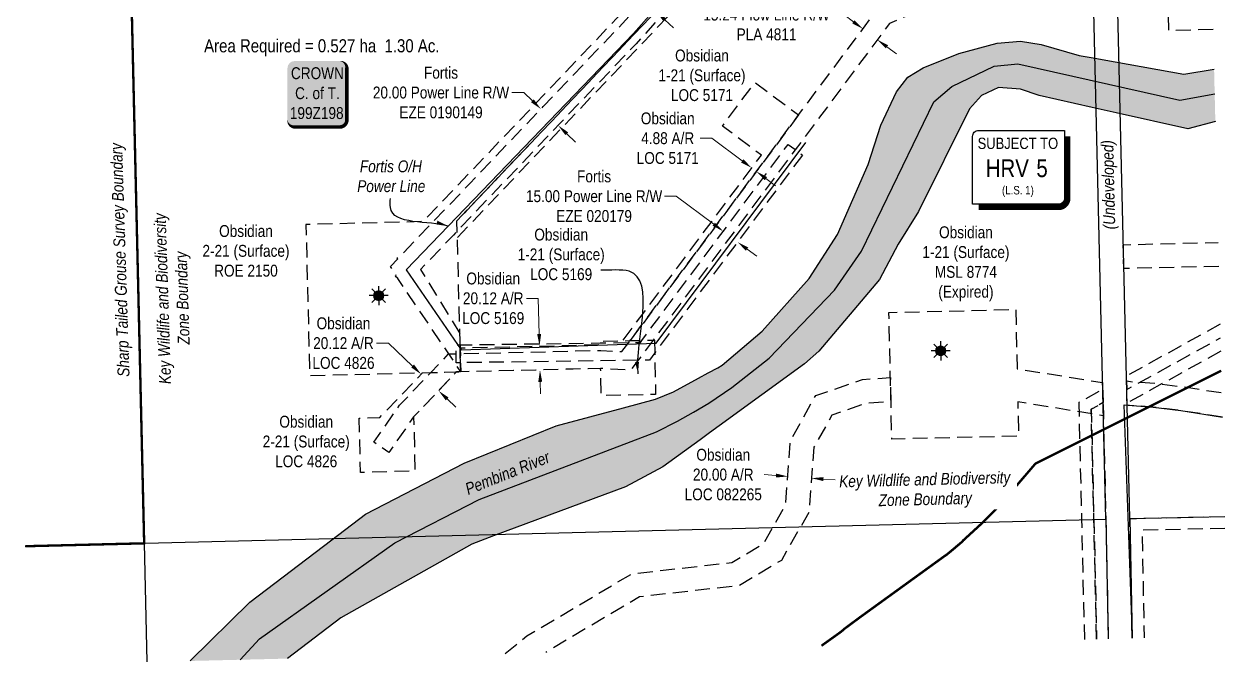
# Model space of a CAD drawing. Extents: x 616438 to 619476, y 5890141 to 5892432.
# Drawn here: x 616456 to 617465, y 5890141 to 5890677 of the extents above; entities that cross this region are included whole.
import ezdxf
from ezdxf.enums import TextEntityAlignment as Align

# ---------------------------------------------------------------- set-up
doc = ezdxf.new("R2010")
doc.units = 0
doc.header["$LTSCALE"] = 5
doc.header["$PDMODE"] = 35
doc.header["$PDSIZE"] = 1
for name, pattern in [('DASHDOT2', [12.7, 6.35, -3.175, 0, -3.175]), ('foc-ACCESSROAD', [3.75, 2.5, -1.25]), ('foc-FLOWLINE', [3.75, 2.5, -1.25]), ('foc-QUARTERLINE', [33, 25, -3, 2, -3]), ('foc-WHEELTRACKS', [2, 0.4, -1.6])]:
    doc.linetypes.add(name, pattern=pattern)
doc.layers.get('Defpoints').update_dxf_attribs({"color": 9})
for name, color, linetype in [('AS-OWNER', 7, 'Continuous'), ('AS-POWER', 104, 'foc-POWER'), ('AS-POWER-T', 104, 'Continuous'), ('AS-WILDLIFE', 131, 'DASHDOT2'), ('C-AR', 13, 'foc-ACCESSROAD'), ('C-FLOWLINE', 13, 'foc-FLOWLINE'), ('C-WS', 13, 'foc-ACCESSROAD'), ('C-WS-S', 8, 'Continuous'), ('CG-NOTES', 7, 'Continuous'), ('CTW', 7, 'Continuous'), ('F-EZE', 190, 'foc-FLOWLINE'), ('F-FLOWLINE', 190, 'foc-FLOWLINE'), ('L-AREAREQUIRED', 7, 'Continuous'), ('L-SEC', 7, 'Continuous'), ('L-SECQ', 8, 'foc-QUARTERLINE'), ('T-WATER', 160, 'Continuous'), ('T-WATER-H', 133, 'Continuous'), ('T-WATER-P3', 160, 'foc-WHEELTRACKS'), ('T-WATER-T', 170, 'Continuous')]:
    doc.layers.add(name, color=color, linetype=linetype)
for name, color, linetype, lineweight in [('C-AR-T', 13, 'Continuous', 9), ('C-WS-T', 13, 'Continuous', 9), ('F-EZE-T', 190, 'Continuous', 9), ('F-FLOWLINE-T', 190, 'Continuous', 9), ('T-TEXT', 48, 'Continuous', 18)]:
    doc.layers.add(name, color=color, linetype=linetype, lineweight=lineweight)
doc.styles.add('100L', font='ARIALN.TTF', dxfattribs={"height": 11})
doc.styles.add('240', font='ARIALN.TTF', dxfattribs={"height": 30})
doc.styles.add('80', font='ARIALN.TTF', dxfattribs={"height": 10})
doc.styles.add('80CG', font='ARIALN.TTF', dxfattribs={"height": 10})
doc.styles.add('80L', font='ARIALN.TTF', dxfattribs={"height": 10})
doc.styles.add('80LS', font='ARIALNI.TTF', dxfattribs={"height": 10})
doc.styles.add('foc-LtypeFont', font='ARIALN.TTF', dxfattribs={"height": 7.35})
doc.styles.add('HRV', font='ARIALN.TTF', dxfattribs={"height": 3})
doc.linetypes.add('foc-POWER', pattern='A,6,-1,["P",foc-LtypeFont,S=0.2,R=0,X=-0.625,Y=-0.75],-1.24,4', length=12.24)
doc.linetypes.add('foc-POWER-NOLINE', pattern='A,0,-4,["P",foc-LtypeFont,S=0.2,R=0,X=-0.625,Y=-0.75],-8.24', length=12.24)
doc.linetypes.add('foc-TOPO-flowdirection-NOLINE', pattern='A,0,[">",foc-LtypeFont,S=0.3,R=0,X=0,Y=-0.945],-20,[">",foc-LtypeFont,S=0.3,R=0,X=0,Y=-0.945],0', length=20)
doc.dimstyles.new('Compass 5 000', dxfattribs={"dimscale": 5, "dimtxt": 9, "dimasz": 2, "dimexe": 0.2, "dimexo": 0.0625, "dimgap": 0.5, "dimtad": 0, "dimtih": 1, "dimtoh": 1, "dimzin": 0, "dimdsep": 46, "dimtxsty": '80CG', "dimcen": 0.1, "dimse1": 1, "dimse2": 1, "dimclrd": 256, "dimclrt": 256, "dimaunit": 1, "dimadec": 4, "dimazin": 0, "dimtfac": 0.06, "dimtofl": 0, "dimtmove": 0, "dimatfit": 1, "dimfxl": 0.2, "dimtolj": 1, "dimtzin": 0, "dimlwd": -1, "dimarcsym": 0})

# ---------------------------------------------------------------- blocks, each defined once
blk = doc.blocks.new('HRV')
blk.add_lwpolyline([(-35.1, 31.6), (37.2, 31.6), (37.2, -25.5, -0.414214), (32.2, -30.5), (-40.1, -30.5), (-40.1, 26.6, -0.414214)], format="xyb", close=True)
at = {"const_width": 5, "flags": 128}
blk.add_lwpolyline([(-35.1, -33), (32.2, -33, 0.414214), (39.7, -25.5), (39.7, 26.6)], format="xyb", dxfattribs=at)
at = {"style": '80L'}
blk.add_text('SUBJECT TO', height=9.5, dxfattribs=at).set_placement((-2, 13.1), align=Align.BOTTOM_CENTER)
blk.add_attdef('(N.W.1/4 00)', text='', height=7.12, dxfattribs=at).set_placement((-2, -24.4), align=Align.BOTTOM_CENTER)
at = {"layer": 'CTW', "color": 3, "style": 'HRV'}
blk.add_text('HRV', height=15, dxfattribs=at).set_placement((-10.9, -0.2), align=Align.MIDDLE_CENTER)
blk.add_attdef('0', text='', height=15, dxfattribs=at).set_placement((18.3, -0.2), align=Align.MIDDLE_CENTER)
blk = doc.blocks.new('GAS')
h = blk.add_hatch(color=255)
h.dxf.hatch_style = 1
edge = h.paths.add_edge_path()
edge.add_arc((0, 0), 0.9, 0, 360)
for p, q in [((-0.81, 0), (-1.62, 0)), ((-0.57, 0.57), (-1.14, 1.14)), ((0, 0.81), (0, 1.62)), ((0.57, 0.57), (1.14, 1.14)), ((1.62, 0), (0.81, 0)), ((-0.57, -0.57), (-1.14, -1.14)), ((0, -0.81), (0, -1.62)), ((1.14, -1.14), (0.57, -0.57))]:
    blk.add_line(p, q)
blk.add_circle((0, 0), 0.8)
blk = doc.blocks.new('*D422')
at = {"layer": 'C-AR-T', "transparency": 16777216}
for p, q in [((616762, 5890408.9), (616752, 5890408.9)), ((616782.2, 5890389.7), (616762, 5890408.9)), ((616811.2, 5890362), (616818.5, 5890355.1))]:
    blk.add_line(p, q, dxfattribs=at)
for points in [[(616783.4, 5890390.9), (616781.1, 5890388.4), (616789.4, 5890382.8)], [(616812.4, 5890363.2), (616810.1, 5890360.8), (616804, 5890368.9)]]:
    blk.add_solid(points, dxfattribs=at)
at = {"layer": 'Defpoints', "color": 0, "transparency": 16777216}
for p in [(616773.8, 5890366.4), (616804, 5890368.9), (616788.4, 5890352.5)]:
    blk.add_point(p, dxfattribs=at)
at = {"layer": 'C-AR-T', "transparency": 16777216, "insert": (616724.1, 5890408.9), "char_height": 10, "attachment_point": 5, "style": '80CG'}
blk.add_mtext('\\A1;Obsidian\\P20.12 A/R\\PLOC 4826', dxfattribs=at)
blk = doc.blocks.new('*D423')
at = {"layer": 'C-AR-T', "transparency": 16777216}
for p, q in [((616887.9, 5890446.6), (616877.9, 5890446.6)), ((616888.6, 5890416.5), (616887.9, 5890446.6)), ((616889.6, 5890376.4), (616889.8, 5890366.4))]:
    blk.add_line(p, q, dxfattribs=at)
for points in [[(616890.3, 5890416.5), (616887, 5890416.5), (616888.9, 5890406.5)], [(616891.2, 5890376.4), (616887.9, 5890376.3), (616889.3, 5890386.4)]]:
    blk.add_solid(points, dxfattribs=at)
at = {"layer": 'Defpoints', "color": 0, "transparency": 16777216}
for p in [(616850.4, 5890405.6), (616888.9, 5890406.5), (616850.8, 5890385.5)]:
    blk.add_point(p, dxfattribs=at)
at = {"layer": 'C-AR-T', "transparency": 16777216, "insert": (616850, 5890446.6), "char_height": 10, "attachment_point": 5, "style": '80CG'}
blk.add_mtext('\\A1;Obsidian\\P20.12 A/R\\PLOC 5169', dxfattribs=at)
blk = doc.blocks.new('*D424')
at = {"layer": 'C-AR-T', "transparency": 16777216}
for p, q in [((617033.9, 5890581.3), (617023.9, 5890581.3)), ((617059.4, 5890562.2), (617033.9, 5890581.3)), ((617079.3, 5890547.4), (617087.3, 5890541.4))]:
    blk.add_line(p, q, dxfattribs=at)
for points in [[(617060.4, 5890563.6), (617058.4, 5890560.9), (617067.4, 5890556.3)], [(617080.3, 5890548.7), (617078.3, 5890546), (617071.3, 5890553.3)]]:
    blk.add_solid(points, dxfattribs=at)
at = {"layer": 'Defpoints', "color": 0, "transparency": 16777216}
for p in [(617067.4, 5890556.3), (617033, 5890510.1), (617036.9, 5890507.2)]:
    blk.add_point(p, dxfattribs=at)
at = {"layer": 'C-AR-T', "transparency": 16777216, "insert": (616996.7, 5890581.3), "char_height": 10, "attachment_point": 5, "style": '80CG'}
blk.add_mtext('\\A1;Obsidian\\P4.88 A/R\\PLOC 5171', dxfattribs=at)
blk = doc.blocks.new('*D430')
at = {"layer": 'C-AR-T', "transparency": 16777216}
for p, q in [((617087.7, 5890297.6), (617077.7, 5890298.3)), ((617127.6, 5890294.6), (617137.6, 5890293.8))]:
    blk.add_line(p, q, dxfattribs=at)
for points in [[(617087.8, 5890299.2), (617087.6, 5890295.9), (617097.7, 5890296.8)], [(617127.7, 5890296.2), (617127.5, 5890292.9), (617117.6, 5890295.3)]]:
    blk.add_solid(points, dxfattribs=at)
at = {"layer": 'Defpoints', "color": 0, "transparency": 16777216}
for p in [(617117.6, 5890295.3), (617096.7, 5890284.2), (617116.7, 5890282.7)]:
    blk.add_point(p, dxfattribs=at)
at = {"layer": 'C-AR-T', "transparency": 16777216, "insert": (617043.4, 5890298.3), "char_height": 10, "attachment_point": 5, "style": '80CG'}
blk.add_mtext('\\A1;Obsidian\\P20.00 A/R\\PLOC 082265', dxfattribs=at)
blk = doc.blocks.new('*D431')
at = {"layer": 'Defpoints', "color": 0, "transparency": 16777216}
for p in [(617160.8, 5890673.3), (617148.2, 5890656.4), (617160.4, 5890647.2)]:
    blk.add_point(p, dxfattribs=at)
at = {"layer": 'F-FLOWLINE-T', "transparency": 16777216}
for p, q in [((617144.8, 5890685.3), (617134.8, 5890685.3)), ((617152.8, 5890679.3), (617144.8, 5890685.3)), ((617181, 5890658.2), (617189, 5890652.2))]:
    blk.add_line(p, q, dxfattribs=at)
for points in [[(617153.8, 5890680.6), (617151.8, 5890678), (617160.8, 5890673.3)], [(617182, 5890659.5), (617180, 5890656.9), (617173, 5890664.2)]]:
    blk.add_solid(points, dxfattribs=at)
at = {"layer": 'F-FLOWLINE-T', "transparency": 16777216, "insert": (617079.8, 5890685.3), "char_height": 10, "attachment_point": 5, "style": '80CG'}
blk.add_mtext('\\A1;PMC\\P15.24 Flow Line R/W\\PPLA 4811', dxfattribs=at)
blk = doc.blocks.new('*D462')
at = {"layer": 'Defpoints', "color": 0, "transparency": 16777216}
for p in [(617047.3, 5890751.2), (617054.5, 5890744.3), (617046.5, 5890735.9)]:
    blk.add_point(p, dxfattribs=at)
at = {"layer": 'F-EZE-T', "transparency": 16777216}
for p, q in [((617032, 5890749.7), (617024.8, 5890756.6)), ((617053.7, 5890729), (617061.7, 5890721.4)), ((617061.7, 5890721.4), (617071.7, 5890721.4))]:
    blk.add_line(p, q, dxfattribs=at)
for points in [[(617033.2, 5890750.9), (617030.9, 5890748.5), (617039.3, 5890742.8)], [(617054.9, 5890730.2), (617052.6, 5890727.8), (617046.5, 5890735.9)]]:
    blk.add_solid(points, dxfattribs=at)
at = {"layer": 'F-EZE-T', "transparency": 16777216, "insert": (617149.6, 5890721.4), "char_height": 10, "attachment_point": 5, "style": '80CG'}
blk.add_mtext('\\A1;Fortis\\P10.00 Vegetation Control R/W\\PEZE 870564', dxfattribs=at)
blk = doc.blocks.new('*D468')
at = {"layer": 'C-AR-T', "transparency": 16777216}
for p, q in [((616955.1, 5890718.2), (616945.1, 5890718.2)), ((616965.2, 5890708.6), (616955.1, 5890718.2)), ((616994.2, 5890681), (617001.5, 5890674.1))]:
    blk.add_line(p, q, dxfattribs=at)
for points in [[(616966.3, 5890709.8), (616964, 5890707.4), (616972.4, 5890701.7)], [(616995.4, 5890682.2), (616993.1, 5890679.8), (616987, 5890687.9)]]:
    blk.add_solid(points, dxfattribs=at)
at = {"layer": 'Defpoints', "color": 0, "transparency": 16777216}
for p in [(616972.4, 5890701.7), (616943.8, 5890671.6), (616958.3, 5890657.8)]:
    blk.add_point(p, dxfattribs=at)
at = {"layer": 'C-AR-T', "transparency": 16777216, "insert": (616916.6, 5890718.2), "char_height": 10, "attachment_point": 5, "style": '80CG'}
blk.add_mtext('\\A1;Obsidian\\P20.12 A/R\\PROE 2150', dxfattribs=at)
blk = doc.blocks.new('*U473')
h = blk.add_hatch(color=255)
edge = h.paths.add_edge_path()
edge.add_line((-19, -28.5), (19, -28.5))
edge.add_arc((19, -22.5), 6, 270, 360)
edge.add_line((25, -22.5), (25, 21))
edge.add_arc((19, 21), 6, 0, 90)
edge.add_line((19, 27), (-19, 27))
edge.add_arc((-19, 21), 6, 90, 180)
edge.add_line((-25, 21), (-25, -22.5))
edge.add_arc((-19, -22.5), 6, 180, 270)
at = {"color": 14, "flags": 128}
blk.add_lwpolyline([(-19, -28.5, 3, 3, 0), (19, -28.5, 3, 3, 0.414214), (25, -22.5, 3, 3, 0), (25, 21, 3, 0, 0.414214), (19, 27, 0, 0, 0), (-19, 27, 0, 0, 0.414214), (-25, 21, 0, 0, 0), (-25, -22.5, 0, 3, 0.414214)], format="xyseb", close=True, dxfattribs=at)
blk.add_lwpolyline([(-20.8, -20.5, 0, 7.5, 0), (0, 0, 0, 0, 0)], format="xyseb", dxfattribs=at)
at = {"color": 14, "style": '80'}
blk.add_attdef('ENTER_TEXT_001', (-26.8, -4.9), '', height=10, dxfattribs=at)
blk = doc.blocks.new('*D475')
at = {"layer": 'Defpoints', "color": 0, "transparency": 16777216}
for p in [(617043.1, 5890502.6), (617055.1, 5890493.6), (617055.4, 5890494)]:
    blk.add_point(p, dxfattribs=at)
at = {"layer": 'F-EZE-T', "transparency": 16777216}
for p, q in [((617003.9, 5890532.5), (616993.9, 5890532.5)), ((617035.4, 5890509), (617003.9, 5890532.5)), ((617063.4, 5890488.1), (617071.5, 5890482.1))]:
    blk.add_line(p, q, dxfattribs=at)
for points in [[(617036.4, 5890510.3), (617034.4, 5890507.7), (617043.4, 5890503)], [(617064.4, 5890489.4), (617062.4, 5890486.7), (617055.4, 5890494)]]:
    blk.add_solid(points, dxfattribs=at)
at = {"layer": 'F-EZE-T', "transparency": 16777216, "insert": (616934.8, 5890532.5), "char_height": 10, "attachment_point": 5, "style": '80CG', "bg_fill": 3, "box_fill_scale": 1.1, "bg_fill_color": 256, "bg_fill_true_color": 13158600, "bg_fill_transparency": 0}
blk.add_mtext('\\A1;Fortis\\P15.00 Power Line R/W\\PEZE 020179', dxfattribs=at)
blk = doc.blocks.new('*D476')
at = {"layer": 'Defpoints', "color": 0, "transparency": 16777216}
for p in [(616890.2, 5890605.8), (616790.1, 5890501.2), (616804.6, 5890487.4)]:
    blk.add_point(p, dxfattribs=at)
at = {"layer": 'F-EZE-T', "transparency": 16777216}
for p, q in [((616875.7, 5890619.7), (616865.7, 5890619.7)), ((616882.9, 5890612.8), (616875.7, 5890619.7)), ((616911.9, 5890585.1), (616919.1, 5890578.1))]:
    blk.add_line(p, q, dxfattribs=at)
for points in [[(616884.1, 5890614), (616881.8, 5890611.6), (616890.2, 5890605.8)], [(616913, 5890586.3), (616910.7, 5890583.9), (616904.7, 5890592)]]:
    blk.add_solid(points, dxfattribs=at)
at = {"layer": 'F-EZE-T', "transparency": 16777216, "insert": (616806.1, 5890619.7), "char_height": 10, "attachment_point": 5, "style": '80CG'}
blk.add_mtext('\\A1;Fortis\\P20.00 Power Line R/W\\PEZE 0190149', dxfattribs=at)

msp = doc.modelspace()

# ---------------------------------------------------------------- hatches: boundary and pattern name
at = {"layer": 'T-WATER-H'}
h = msp.add_hatch(color=256, dxfattribs=at)
h.dxf.hatch_style = 1
h.paths.add_polyline_path([(617457.114, 5890595.484), (617456.071, 5890639.503), (617430.573, 5890635.341), (617372.814, 5890645.546), (617352.606, 5890649.118), (617342.681, 5890650.871), (617310.732, 5890660.259), (617293.298, 5890663.119), (617273.634, 5890661.196), (617241.555, 5890652.722), (617211.492, 5890640.601), (617198.692, 5890632.561), (617189.156, 5890620.42), (617175.969, 5890592.436), (617165.355, 5890559.274), (617139.507, 5890500.291), (617115.545, 5890463.292), (617076.162, 5890419.04), (617042.454, 5890390.306), (617038.707, 5890388.258), (617030.707, 5890383.889), (617022.707, 5890379.518), (617001.704, 5890368.044), (616986.497, 5890361.684), (616959.62, 5890354.492), (616902.792, 5890339.313), (616825.638, 5890307.853), (616742.62, 5890265.024), (616714.398, 5890243.503), (616645.461, 5890190.934), (616595.324, 5890141.56), (616677.066, 5890143.533), (616721.967, 5890177.823), (616831.903, 5890239.902), (616850.163, 5890246.686), (616961.247, 5890287.956), (616992.465, 5890304.824), (617023.938, 5890327.724), (617031.938, 5890333.544), (617039.938, 5890339.365), (617111.666, 5890391.555), (617123.658, 5890402.253), (617174.882, 5890462.539), (617190.593, 5890492.107), (617207.473, 5890519.557), (617250.317, 5890606.111), (617260.461, 5890617.313), (617274.884, 5890624.016), (617293.361, 5890622.656), (617309.048, 5890617.336), (617353.6, 5890607.31), (617373.832, 5890602.757), (617433.928, 5890589.233)])

# ---------------------------------------------------------------- linework, layer by layer
at = {"layer": 'AS-POWER', "flags": 128}
for points in [[(616776.946, 5890470.693), (616968.014, 5890669.507), (617025.506, 5890734.369), (617081.983, 5890801.817), (617129.616, 5890880.843), (617157.048, 5890883.555), (617155.71, 5890952.992), (617154.1, 5891025.796), (617152.642, 5891097.945), (617151.194, 5891160.332)], [(616776.946, 5890470.693), (616822.946, 5890403.337), (616987.088, 5890408.805), (617112.829, 5890577.775)]]:
    msp.add_lwpolyline(points, dxfattribs=at)
at = {"layer": 'AS-POWER', "linetype": 'foc-POWER-NOLINE', "flags": 128}
msp.add_lwpolyline([(617387.52, 5890160.683), (617380.521, 5890357.075), (617404.752, 5890355.138), (617428.172, 5890352.135), (617463.006, 5890346.782)], dxfattribs=at)
at = {"layer": 'AS-WILDLIFE', "const_width": 2, "flags": 128}
for points in [[(616538.775, 5891004.719), (616556.532, 5890240.513), (616456.522, 5890238.076)], [(617462.084, 5890385.692), (617305.813, 5890307.5), (617275.812, 5890272.5), (617274.937, 5890271.5), (617270.438, 5890267), (617261.937, 5890258.5), (617258.812, 5890255.5), (617246.813, 5890244.5), (617245.188, 5890243), (617243.813, 5890241.5), (617234.937, 5890234), (617231.25, 5890231), (617229.062, 5890229.5), (617158.625, 5890178.5), (617145.125, 5890168.5), (617142.937, 5890166.5), (617140.187, 5890164.5), (617126.006, 5890154.371)]]:
    msp.add_lwpolyline(points, dxfattribs=at)
at = {"layer": 'C-AR', "flags": 128}
for points in [[(617106.768, 5890600.892), (616973.069, 5890421.699), (616965.114, 5890411.038), (616958.913, 5890410.892), (616969.154, 5890424.619), (617075.487, 5890567.132), (617042.735, 5890591.57), (617070.103, 5890628.251), (617106.768, 5890600.892)], [(616985.498, 5890411.516), (616985.753, 5890400.653), (616986.57, 5890365.782), (616940.836, 5890364.71), (616940.3, 5890387.577), (616822.71, 5890384.87), (616822.209, 5890404.946), (616939.828, 5890407.702), (616939.796, 5890409.106), (616939.764, 5890410.443), (616958.913, 5890410.892), (616965.114, 5890411.038), (616974.948, 5890411.268), (616984.478, 5890411.492), (616985.498, 5890411.516)], [(616790.681, 5890384.045), (616797.59, 5890384.213), (616818.327, 5890384.719), (616819.154, 5890384.739), (616783.104, 5890346.942), (616784.175, 5890301.209), (616738.441, 5890300.137), (616737.37, 5890345.87), (616754.641, 5890346.275), (616790.681, 5890384.045)]]:
    msp.add_lwpolyline(points, close=True, dxfattribs=at)
for points in [[(617460.003, 5890473.512), (617380.165, 5890471.639), (617379.688, 5890491.753), (617459.527, 5890493.626)], [(616859.951, 5890147.948), (616878.336, 5890162.566), (616966.409, 5890214.908), (617050.613, 5890224.417), (617077.48, 5890240.572), (617084.857, 5890253.493), (617095.879, 5890272.812), (617099.953, 5890327.223), (617121.113, 5890364.777), (617160.465, 5890378.295), (617183.929, 5890380.023), (617184.409, 5890359.461), (617164.258, 5890358.459), (617134.798, 5890348.339), (617119.557, 5890321.291), (617115.479, 5890266.821), (617108.199, 5890254.062), (617092.256, 5890226.129), (617057.184, 5890205.039), (616972.926, 5890195.525), (616894.267, 5890148.777)], [(617463.006, 5890346.782), (617428.172, 5890352.135), (617404.752, 5890355.138), (617387.249, 5890356.261), (617382.887, 5890356.886), (617382.407, 5890377.113), (617389.103, 5890376.304), (617406.678, 5890375.176), (617430.979, 5890372.06), (617462.522, 5890367.213)]]:
    msp.add_lwpolyline(points, dxfattribs=at)
at = {"layer": 'C-FLOWLINE', "flags": 128}
for points in [[(617461.157, 5890424.82), (617382.311, 5890381.195), (617382.58, 5890369.847), (617461.426, 5890413.471)], [(617461.695, 5890402.123), (617382.849, 5890358.499), (617382.58, 5890369.847), (617461.426, 5890413.471)], [(617347.273, 5890159.712), (617344.882, 5890261.07), (617342.583, 5890359.221), (617362.458, 5890370.217), (617362.725, 5890358.861), (617352.788, 5890353.363), (617354.945, 5890261.316), (617357.336, 5890159.955)], [(617357.336, 5890159.955), (617354.945, 5890261.316), (617352.788, 5890353.363), (617362.725, 5890358.861), (617365.049, 5890260.884), (617367.125, 5890160.191)]]:
    msp.add_lwpolyline(points, dxfattribs=at)
at = {"layer": 'C-WS', "flags": 128}
for points in [[(617087.505, 5890822.678), (616791.102, 5890511.18), (616692.524, 5890508.72), (616695.694, 5890381.7), (616822.71, 5890384.87), (616819.54, 5890511.89), (617088.015, 5890794.597)], [(617455.282, 5890672.815), (617418.1, 5890671.944), (617417.628, 5890692.106), (617374.838, 5890696.236), (617374.475, 5890711.57), (617374.356, 5890716.579), (617417.154, 5890712.382), (617417.029, 5890717.677), (617454.199, 5890718.548)]]:
    msp.add_lwpolyline(points, dxfattribs=at)
msp.add_lwpolyline([(617362.325, 5890375.733), (617362.986, 5890347.846), (617291.078, 5890359.53), (617291.752, 5890330.65), (617185.14, 5890328.16), (617182.65, 5890434.772), (617289.263, 5890437.262), (617290.427, 5890387.415), (617362.325, 5890375.733)], close=True, dxfattribs=at)
at = {"layer": 'F-EZE', "flags": 128}
for points in [[(617158.725, 5891160.524), (617160.042, 5891097.434), (617160.74, 5891059.847), (617160.994, 5891046.2), (617161.288, 5891030.407), (617161.37, 5891025.976), (617162.138, 5890984.878), (617162.621, 5890959.06), (617162.706, 5890954.51), (617163.306, 5890922.341), (617164.209, 5890873.906), (617155.716, 5890873.027), (617155.735, 5890871.938), (617152.736, 5890871.885), (617152.722, 5890872.717), (617132.647, 5890870.64), (617088.445, 5890796.877), (617085.259, 5890793.229), (617030.245, 5890727.582), (616970.166, 5890660.863), (616906.404, 5890594.078), (616844.686, 5890529.396), (616816.47, 5890499.812), (616788.805, 5890470.805), (616821.906, 5890417.086), (616822.71, 5890384.87), (616769.845, 5890463.231), (616767.586, 5890465.207), (616768.307, 5890465.964), (616763.698, 5890473.449), (616769.787, 5890479.832), (616769.232, 5890480.739), (616771.86, 5890482.191), (616830.222, 5890543.198), (616891.943, 5890607.884), (616955.505, 5890674.458), (617015.158, 5890740.704), (617072.096, 5890808.563), (617084.39, 5890829.004), (617120.64, 5890889.497), (617148.866, 5890892.418), (617147.714, 5890954.229), (617146.373, 5891025.943), (617146.078, 5891041.819), (617145.75, 5891059.481), (617145.05, 5891097.151), (617143.735, 5891160.142)], [(616819.54, 5890511.89), (617088.015, 5890794.597)], [(616819.893, 5890497.759), (617102.383, 5890794.636)], [(617387.231, 5890160.676), (617385.156, 5890261.361), (617464.985, 5890263.217)], [(617465.225, 5890253.112), (617395.424, 5890251.472), (617397.293, 5890160.919)]]:
    msp.add_lwpolyline(points, dxfattribs=at)
msp.add_lwpolyline([(617110.011, 5890567.194), (616985.753, 5890400.653), (616981.291, 5890394.673), (616971.831, 5890394.542), (616818.97, 5890392.419), (616818.797, 5890399.981), (616818.679, 5890404.863), (616818.614, 5890407.425), (616939.796, 5890409.106), (616963.922, 5890409.441), (616973.686, 5890409.577), (616974.948, 5890411.268), (617097.982, 5890576.168), (617103.999, 5890571.679), (617110.011, 5890567.194)], close=True, dxfattribs=at)
at = {"layer": 'F-FLOWLINE', "flags": 128}
msp.add_lwpolyline([(617354.313, 5890713.515), (617354.678, 5890698.147), (617299.07, 5890703.631), (617253.335, 5890708.809), (617183.276, 5890677.937), (617103.999, 5890571.679), (616985.29, 5890412.581), (616984.478, 5890411.492), (616971.831, 5890394.542), (616965.594, 5890386.182), (616940.3, 5890387.577), (616819.154, 5890384.739), (616783.104, 5890346.942), (616762.229, 5890316.883), (616749.704, 5890325.581), (616771.254, 5890356.613), (616797.59, 5890384.213), (616810.386, 5890397.623), (616812.496, 5890399.834), (616818.797, 5890399.981), (616940.541, 5890402.836), (616958.265, 5890401.858), (616963.922, 5890409.441), (616965.114, 5890411.038), (616973.069, 5890421.699), (617106.768, 5890600.892), (617173.455, 5890690.273), (617250.989, 5890724.438), (617252.828, 5890724.229), (617300.675, 5890718.795), (617354.313, 5890713.515)], close=True, dxfattribs=at)
at = {"layer": 'L-SEC'}
for p, q in [((617365.049, 5890260.884), (617345.993, 5891065.3)), ((617385.153, 5890261.361), (617366.074, 5891065.764)), ((616456.52, 5890238.15), (617365.049, 5890260.884)), ((617365.049, 5890260.884), (617367.125, 5890160.191)), ((617385.156, 5890261.361), (617464.985, 5890263.217)), ((617385.156, 5890261.361), (617387.231, 5890160.676))]:
    msp.add_line(p, q, dxfattribs=at)
at = {"layer": 'L-SECQ', "flags": 128}
for points in [[(616538.755, 5891004.719), (616556.49, 5890240.651)], [(616556.49, 5890240.651), (616558.795, 5890140.679)]]:
    msp.add_lwpolyline(points, dxfattribs=at)
at = {"layer": 'T-WATER'}
for points in [[(616595.324, 5890141.56), (616645.461, 5890190.934), (616714.398, 5890243.503), (616742.62, 5890265.024), (616825.638, 5890307.853), (616902.792, 5890339.313), (616959.62, 5890354.492), (616986.497, 5890361.684), (617001.704, 5890368.044), (617022.707, 5890379.518), (617030.707, 5890383.889), (617038.707, 5890388.258), (617042.454, 5890390.306), (617076.162, 5890419.04), (617115.545, 5890463.292), (617139.507, 5890500.291), (617165.355, 5890559.274), (617175.969, 5890592.436), (617189.156, 5890620.42), (617198.692, 5890632.561), (617211.492, 5890640.601), (617241.555, 5890652.722), (617273.634, 5890661.196), (617293.298, 5890663.119), (617310.732, 5890660.259), (617342.681, 5890650.871), (617352.606, 5890649.118), (617372.814, 5890645.546), (617430.573, 5890635.341), (617456.071, 5890639.503)], [(617457.114, 5890595.484), (617433.928, 5890589.233), (617373.832, 5890602.757), (617353.6, 5890607.31), (617309.048, 5890617.336), (617293.361, 5890622.656), (617274.884, 5890624.016), (617260.461, 5890617.313), (617250.317, 5890606.111), (617207.473, 5890519.557), (617190.593, 5890492.107), (617174.882, 5890462.539), (617123.658, 5890402.253), (617111.666, 5890391.555), (617039.938, 5890339.365), (617031.938, 5890333.544), (617023.938, 5890327.724), (616992.465, 5890304.824), (616961.247, 5890287.956), (616850.163, 5890246.686), (616831.903, 5890239.902), (616721.967, 5890177.823), (616677.066, 5890143.533)]]:
    msp.add_lwpolyline(points, dxfattribs=at)
at = {"layer": 'T-WATER-P3', "linetype": 'foc-TOPO-flowdirection-NOLINE', "flags": 128}
msp.add_lwpolyline([(616637.201, 5890142.571), (616653.411, 5890160.134), (616767.217, 5890240.933), (616838.175, 5890277.386), (616987.285, 5890334.189), (617005.023, 5890343.302), (617018.462, 5890350.981), (617031.327, 5890358.514), (617050.486, 5890371.6), (617081.963, 5890396.16), (617136.965, 5890453.602), (617159.739, 5890486.253), (617220.441, 5890611.923), (617235.528, 5890624.893), (617271.264, 5890641.928), (617291.078, 5890643.868), (617427.36, 5890613.272), (617456.567, 5890618.588)], dxfattribs=at)

# ---------------------------------------------------------------- block references
at = {"layer": 'AS-OWNER'}
ref = msp.add_blockref('*U473', (616701.986, 5890619.272), dxfattribs=dict(at, xscale=0.99963409, yscale=0.99963409, zscale=0.99963409))
ref.add_attrib('ENTER_TEXT_001', 'CROWN', (616679.934, 5890631.04), dxfattribs={"layer": '0', "color": 14, "height": 9.9963, "style": '80'})
ref.add_attrib('ENTER_TEXT_002', 'C. of T.', (616683.429, 5890614.203), dxfattribs={"layer": '0', "color": 14, "height": 9.9963, "style": '80'})
ref.add_attrib('ENTER_TEXT_003', '199Z198', (616679.027, 5890597.501), dxfattribs={"layer": '0', "color": 14, "height": 9.9963, "style": '80'})
at = {"layer": 'C-WS-S', "xscale": 4.998170450000001, "yscale": 4.998170450000001, "zscale": 4.998170450000001}
for p in [(616753.703, 5890448.875), (617226.21, 5890402.462)]:
    msp.add_blockref('GAS', p, dxfattribs=at)
at = {"layer": 'CG-NOTES'}
msp.add_blockref('HRV', (617293.129, 5890556.318), dxfattribs=at).add_auto_attribs({'(N.W.1/4 00)': '(L.S. 1)', '0': '5'})

# ---------------------------------------------------------------- texts
at = {"layer": 'AS-POWER-T', "insert": (616735.336, 5890562.692), "char_height": 9.99218, "attachment_point": 1, "style": '80L'}
msp.add_mtext_dynamic_manual_height_columns('\\pi2.56176;{\\fArial Narrow|b0|i1|c0|p34;Fortis O/H\\P\\pi0.33635;Power Line}', width=57.09513, gutter_width=49.979, heights=[0], dxfattribs=at)
at = {"layer": 'C-AR-T', "char_height": 9.99638, "attachment_point": 5, "style": '80CG'}
for s, insert in [('\\A1;Obsidian\\P1-21 (Surface)\\PLOC 5171', (617025.509, 5890634.195)), ('\\A1;Obsidian\\P2-21 (Surface)\\PROE 2150', (616642.126, 5890486.511)), ('\\A1;Obsidian\\P1-21 (Surface)\\PLOC 5169', (616907.139, 5890483.539)), ('\\A1;Obsidian\\P2-21 (Surface)\\PLOC 4826', (616692.771, 5890326.12))]:
    msp.add_mtext(s, dxfattribs=dict(at, insert=insert))
at = {"layer": 'C-WS-T', "insert": (617247.424, 5890475.709), "char_height": 9.99992, "width": 72.62326, "attachment_point": 5, "style": '80CG'}
msp.add_mtext('\\A1;Obsidian\\P1-21 (Surface)\\PMSL 8774\\P(Expired)', dxfattribs=at)
at = {"layer": 'L-AREAREQUIRED', "color": 5, "style": '100L'}
msp.add_text('Area Required = 0.527 ha  1.30 Ac.', height=11, dxfattribs=at).set_placement((616705.889, 5890650.291), align=Align.BOTTOM_CENTER)
at = {"layer": 'T-TEXT', "style": '80LS'}
msp.add_text('(Undeveloped)', height=10, rotation=91.343945, dxfattribs=at).set_placement((617367.132, 5890542.164), align=Align.MIDDLE_CENTER)
at = {"layer": 'T-WATER-T', "insert": (616824.988, 5890290.232), "char_height": 10, "attachment_point": 1, "rotation": 21.940461, "style": '80L'}
msp.add_mtext_dynamic_manual_height_columns('\\pi0.32626,t130.32626;{\\fArial Narrow|b0|i1|c0|p34;Pembina River}', width=76.21869, gutter_width=50, heights=[0], dxfattribs=at)

# ---------------------------------------------------------------- dimensions: what is measured, and where the dimension line sits
at = {"layer": 'C-AR-T', "color": 4}
dim = msp.add_linear_dim(base=(616972.408, 5890701.72), p1=(616958.338, 5890657.756), p2=(616943.767, 5890671.621), angle=136.42243, text='Obsidian\\P20.12 A/R\\PROE 2150', dimstyle='Compass 5 000', dxfattribs=at)
dim.commit()
dim.dimension.update_dxf_attribs({"geometry": '*D468', "text_midpoint": (616916.556, 5890718.21), "dimtype": 161})
at = {"layer": 'C-AR-T'}
for base, p1, p2, angle, text, picture, middle in [((617067.378, 5890556.264), (617036.872, 5890507.213), (617032.958, 5890510.133), 143.272526, 'Obsidian\\P4.88 A/R\\PLOC 5171', '*D424', (616996.717, 5890581.273)), ((616888.859, 5890406.508), (616850.846, 5890385.481), (616850.375, 5890405.606), 91.342422, 'Obsidian\\P20.12 A/R\\PLOC 5169', '*D423', (616849.977, 5890446.553)), ((616804.009, 5890368.861), (616773.85, 5890366.406), (616788.416, 5890352.512), 316.355304, 'Obsidian\\P20.12 A/R\\PLOC 4826', '*D422', (616724.076, 5890408.923))]:
    dim = msp.add_linear_dim(base=base, p1=p1, p2=p2, angle=angle, text=text, dimstyle='Compass 5 000', dxfattribs=at)
    dim.commit()
    dim.dimension.update_dxf_attribs({"geometry": picture, "text_midpoint": middle, "dimtype": 161})
at = {"layer": 'F-EZE-T'}
dim = msp.add_linear_dim(base=(617046.478, 5890735.914), p1=(617047.3, 5890751.215), p2=(617054.513, 5890744.319), angle=316.288599, text='Fortis\\P10.00 Vegetation Control R/W\\PEZE 870564', dimstyle='Compass 5 000', dxfattribs=at)
dim.commit()
dim.dimension.update_dxf_attribs({"geometry": '*D462', "text_midpoint": (617149.601, 5890721.393), "dimtype": 161})
at = {"layer": 'F-FLOWLINE-T'}
dim = msp.add_linear_dim(base=(617160.796, 5890673.307), p1=(617160.38, 5890647.249), p2=(617148.158, 5890656.367), angle=143.274112, text='PMC\\P15.24 Flow Line R/W\\PPLA 4811', dimstyle='Compass 5 000', dxfattribs=at)
dim.commit()
dim.dimension.update_dxf_attribs({"geometry": '*D431', "text_midpoint": (617079.766, 5890685.266), "dimtype": 161})

# ---------------------------------------------------------------- leaders
at = {"layer": 'AS-POWER-T', "path_type": 1}
msp.add_leader([(616812.143, 5890507.317), (616763.503, 5890523.172), (616763.503, 5890530.751)], dimstyle='Compass 5 000', override={"dimgap": 0.5, "dimtad": 0}, dxfattribs=at)
at = {"layer": 'C-AR-T', "path_type": 1}
msp.add_leader([(616971.78, 5890383.089), (616964.229, 5890469.395), (616940.426, 5890470.319)], dimstyle='Compass 5 000', override={"dimgap": 0.5, "dimtad": 0}, dxfattribs=at)

# ---------------------------------------------------------------- next in the draw order: texts
at = {"layer": 'AS-WILDLIFE', "char_height": 10, "attachment_point": 5, "style": '240', "bg_fill": 2}
for s, width, insert, rotation in [('{\\fArial Narrow|b0|i1|c0|p34;Sharp Tailed Grouse Survey Boundary}', 197.5693, (616537.609, 5890478.988), 91.814157), ('{\\fArial Narrow|b0|i1|c0|p34;Key Wildlife and Biodiversity \\PZone Boundary}', 144.69754, (617213.027, 5890284.515), 1.433422)]:
    msp.add_mtext_dynamic_manual_height_columns(s, width=width, gutter_width=45, heights=[0], dxfattribs=dict(at, insert=insert, rotation=rotation))
at = {"layer": 'AS-WILDLIFE', "insert": (616581.755, 5890446.656), "char_height": 10, "attachment_point": 5, "rotation": 91.814157, "style": '240', "bg_fill": 3, "box_fill_scale": 1.15, "bg_fill_color": 256, "bg_fill_true_color": 256, "bg_fill_transparency": 0}
msp.add_mtext_dynamic_manual_height_columns('{\\fArial Narrow|b0|i1|c0|p34;Key Wildlife and Biodiversity \\PZone Boundary}', width=144.69754, gutter_width=45, heights=[0], dxfattribs=at)

# ---------------------------------------------------------------- next in the draw order: dimensions: what is measured, and where the dimension line sits
at = {"layer": 'F-EZE-T'}
dim = msp.add_linear_dim(base=(617055.43, 5890494.04), p1=(617043.086, 5890502.593), p2=(617055.115, 5890493.618), angle=323.272827, text='Fortis\\P15.00 Power Line R/W\\PEZE 020179', dimstyle='Compass 5 000', override={"dimtfill": 1}, dxfattribs=at)
dim.commit()
dim.dimension.update_dxf_attribs({"geometry": '*D475', "text_midpoint": (616934.808, 5890532.451), "dimtype": 161})

# ---------------------------------------------------------------- next in the draw order: dimensions: what is measured, and where the dimension line sits
at = {"layer": 'C-AR-T'}
dim = msp.add_linear_dim(base=(617117.614, 5890295.334), p1=(617096.733, 5890284.212), p2=(617116.669, 5890282.719), angle=355.7188, text='Obsidian\\P20.00 A/R\\PLOC 082265', dimstyle='Compass 5 000', dxfattribs=at)
dim.commit()
dim.dimension.update_dxf_attribs({"geometry": '*D430', "text_midpoint": (617043.398, 5890298.32), "dimtype": 161})
at = {"layer": 'F-EZE-T'}
dim = msp.add_linear_dim(base=(616890.156, 5890605.85), p1=(616804.597, 5890487.363), p2=(616790.087, 5890501.243), angle=136.26969, text='Fortis\\P20.00 Power Line R/W\\PEZE 0190149', dimstyle='Compass 5 000', dxfattribs=at)
dim.commit()
dim.dimension.update_dxf_attribs({"geometry": '*D476', "text_midpoint": (616806.11, 5890619.675), "dimtype": 161})

doc.saveas('drawing.dxf')
